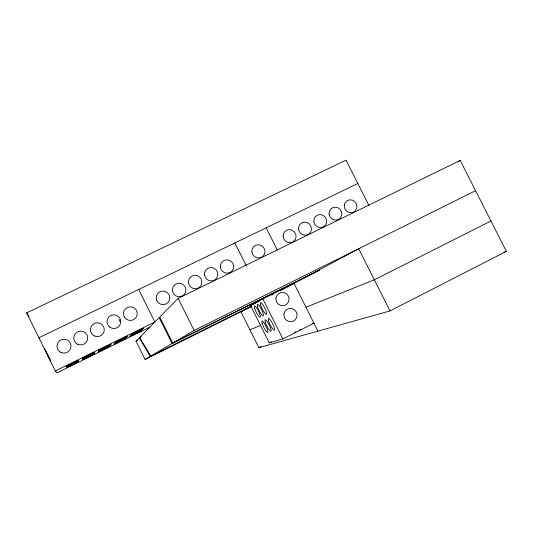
<?xml version="1.0" encoding="UTF-8"?>
<svg xmlns="http://www.w3.org/2000/svg" width="533" height="533" viewBox="0 0 533 533"><rect width="100%" height="100%" fill="white"/><g stroke="black" fill="none" stroke-linecap="round" stroke-linejoin="round"><path stroke-width="0.8" d="M250.976 306.801L145.103 359.469L136.035 341.187L139.233 337.935L140.719 337.202M139.653 337.502L159.187 317.641L172.046 343.519L150.852 356.064L139.653 337.502L141.145 336.769M251.13 306.335L240.963 311.785L258.891 347.703L390.003 310.919L506.35 251.363L460.219 160.44L178.135 298.38L159.76 317.062L172.712 343.125L319.553 270.151L172.046 343.519M458.107 161.759L460.219 160.44M299.593 329.867L300.232 329.487M145.103 359.469L150.339 356.37L251.429 306.042M172.712 343.125L194.099 330.467L475.569 190.694M280.191 290.778L358.702 248.731L390.003 310.919M258.891 347.703L261.11 346.583M250.377 305.142L269.232 342.879L271.41 341.78M269.232 342.879L282.836 338.928L313.924 323.171L312.365 323.671M490.946 221.002L374.339 279.798L305.949 307.248M294.349 332.592L295.895 331.826M293.989 283.383L262.816 298.88L250.57 305.522L259.318 301.172M271.71 295.009L273.169 294.283M136.035 341.187L137.527 340.447M369.036 205.718L346.077 160.173L26.65 312.878L55.292 370.961L154.856 322.045L138.687 289.486M149.773 327.215L57.031 372.827L55.292 370.961M357.83 183.485L38.916 337.749L39.735 338.941M249.924 329.734L260.664 325.423M503.985 252.176L506.35 251.363M26.65 312.878L29.128 316.802M139.233 337.935L150.339 356.37M45.452 350.108L45.685 350.701M44.879 349.362L44.699 349.042L44.952 349.635M45.791 351.134L49.449 358.536M266.154 227.831L277.267 250.004M293.93 283.263L317.915 331.14M234.866 242.961L246.393 266.027M262.756 298.753L282.836 338.928M49.009 357.503L49.736 358.956M178.135 298.38L194.099 330.467M118.999 319.407L120.085 321.599M47.464 354.372L48.23 355.937M49.123 357.43L49.822 358.876M45.372 350.514L50.722 361.254L50.029 359.728M82.508 359.622L94.281 353.832L82.508 359.622M110.597 345.137L98.685 351.074L110.597 345.137M111.111 344.205L98.978 350.248L111.111 344.205M114.688 343.139L126.541 337.302L114.688 343.139M115.275 342.166L127.34 336.23L115.275 342.166M98.378 351.813L110.084 346.057L98.378 351.813M130.598 335.317L142.384 329.514L130.598 335.317M131.471 334.211L143.464 328.301L131.471 334.211M114.109 344.085L125.741 338.362L114.109 344.085M129.746 336.396L141.312 330.707L129.746 336.396M66.458 366.098L66.092 366.344L78.404 360.355L66.458 366.098M66.738 366.651L66.385 366.891L78.471 361.008L66.738 366.651M82.975 357.983L82.615 358.296L94.787 352.233L82.975 357.983M82.928 358.696L82.575 359.002L94.528 353.046L82.928 358.696M67.025 367.177L66.672 367.477L78.484 361.601L67.025 367.177M298.56 229.143A6.623 6.396 53.7 0 0 308.814 234.08A6.623 6.396 53.7 0 0 307.628 222.774A6.623 6.396 53.7 0 0 298.56 229.143M283.13 236.659A6.643 6.436 53.1 0 0 293.423 241.602A6.643 6.436 53.1 0 0 292.251 230.256A6.643 6.436 53.1 0 0 283.13 236.659M313.824 221.528A6.603 6.363 54.1 0 0 324.031 226.458A6.603 6.363 54.1 0 0 322.838 215.199A6.603 6.363 54.1 0 0 313.824 221.528M329.074 214.106A6.583 6.323 54.5 0 0 339.241 219.023A6.583 6.323 54.5 0 0 338.035 207.803A6.583 6.323 54.5 0 0 329.074 214.106M344.271 205.038A6.563 6.283 54.9 0 0 352.893 212.387A6.563 6.283 54.9 0 0 354.558 201.387A6.563 6.283 54.9 0 0 344.271 205.038M262.183 323.584A6.376 1.259 63.2 0 0 267.526 332.439A6.376 1.259 63.2 0 0 264.894 324.171A6.376 1.259 63.2 0 0 262.183 323.584M265.294 322.205A6.483 1.306 63.2 0 0 270.744 331.299A6.483 1.306 63.2 0 0 268.179 322.985A6.483 1.306 63.2 0 0 265.294 322.205M254.681 308.5A6.369 1.259 63.4 0 0 259.991 317.288A6.369 1.259 63.4 0 0 257.306 308.92A6.369 1.259 63.4 0 0 254.681 308.5M257.619 306.861A6.476 1.306 63.4 0 0 263.029 315.889A6.476 1.306 63.4 0 0 260.417 307.474A6.476 1.306 63.4 0 0 257.619 306.861M260.737 305.262A6.589 1.352 63.4 0 0 266.26 314.443A6.589 1.352 63.4 0 0 263.622 305.869A6.589 1.352 63.4 0 0 260.737 305.262M268.559 320.913A6.603 1.352 63.2 0 0 274.115 330.16A6.603 1.352 63.2 0 0 271.537 321.699A6.603 1.352 63.2 0 0 268.559 320.913M275.987 297.887A6.689 6.529 62.1 0 0 284.815 305.336A6.689 6.529 62.1 0 0 286.607 293.989A6.689 6.529 62.1 0 0 275.987 297.887M283.982 313.864A6.696 6.529 65.5 0 0 292.81 321.306A6.696 6.529 65.5 0 0 294.589 309.933A6.696 6.529 65.5 0 0 283.982 313.864M251.862 251.843A6.682 6.516 51.6 0 0 262.249 256.799A6.682 6.516 51.6 0 0 261.103 245.373A6.682 6.516 51.6 0 0 251.862 251.843M172.472 290.552A6.789 6.709 41 0 0 183.099 295.542A6.789 6.709 41 0 0 182.013 283.902A6.789 6.709 41 0 0 172.472 290.552M156.669 300.166A6.809 6.749 35.2 0 0 168.255 302.251A6.809 6.749 35.2 0 0 164.191 291.218A6.809 6.749 35.2 0 0 156.669 300.166M188.495 282.563A6.762 6.669 44.8 0 0 199.076 287.547A6.762 6.669 44.8 0 0 197.976 275.954A6.762 6.669 44.8 0 0 188.495 282.563M204.492 274.775A6.742 6.629 47.3 0 0 215.026 279.752A6.742 6.629 47.3 0 0 213.913 268.199A6.742 6.629 47.3 0 0 204.492 274.775M220.395 267.026A6.722 6.589 49.2 0 0 230.882 272.003A6.722 6.589 49.2 0 0 229.756 260.49A6.722 6.589 49.2 0 0 220.395 267.026M77.771 344.251A6.976 6.896 -12.2 0 0 87.698 337.389A6.976 6.896 -12.2 0 0 76.772 332.345A6.976 6.896 -12.2 0 0 77.771 344.251M60.982 352.453A7.022 6.916 -15.9 0 0 70.969 345.551A7.022 6.916 -15.9 0 0 59.996 340.5A7.022 6.916 -15.9 0 0 60.982 352.453M94.388 335.95A6.936 6.869 -6.5 0 0 104.248 329.127A6.936 6.869 -6.5 0 0 93.368 324.091A6.936 6.869 -6.5 0 0 94.388 335.95M109.458 326.889A6.896 6.849 2.3 0 0 120.685 322.845A6.896 6.849 2.3 0 0 111.537 315.216A6.896 6.849 2.3 0 0 109.458 326.889M124.735 317.528A6.862 6.816 14.2 0 0 136.575 316.522A6.862 6.816 14.2 0 0 129.746 306.835A6.862 6.816 14.2 0 0 124.735 317.528"/></g></svg>
